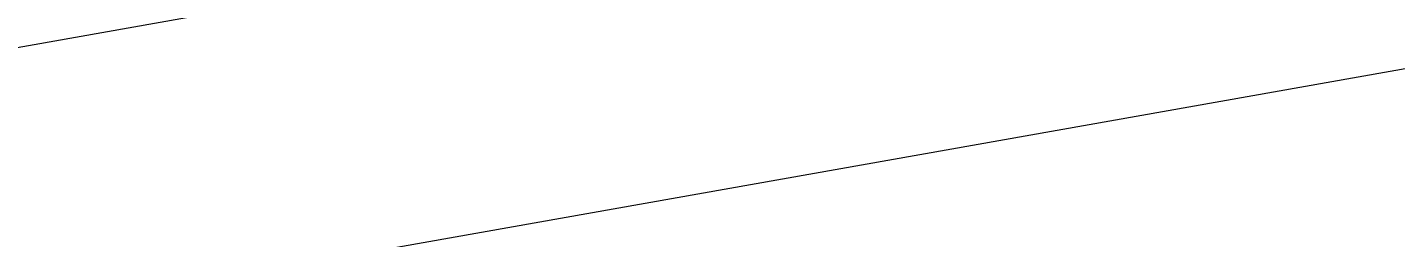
# Model space of a CAD drawing. Header units: millimetres. Extents: x -8417289 to 9420486, y 0 to 166066.
# Drawn here: x -196563.65 to -196551.58, y 105985.29 to 105987.14 of the extents above; entities that cross this region are included whole.
import ezdxf
from ezdxf import colors
from ezdxf.entities.mleader import LeaderData, LeaderLine
from ezdxf.math import Vec2, Vec3

# ---------------------------------------------------------------- set-up
doc = ezdxf.new("R2010")
doc.units = ezdxf.units.MM
doc.header["$MEASUREMENT"] = 0
doc.layers.get('0').update_dxf_attribs({"color": 250, "lineweight": 9})
for name, color, linetype, lineweight in [('_АР ТЕКСТ', 250, 'Continuous', 25), ('АР_Размеры', 175, 'Continuous', 9), ('АР_Сущ Несущая стена', 216, 'Continuous', 30)]:
    doc.layers.add(name, color=color, linetype=linetype, lineweight=lineweight)
doc.styles.add('ISOCPEUR', font='isocpeur.TTF')

# ---------------------------------------------------------------- blocks, each defined once
blk = doc.blocks.new('_DotSmall')
at = {"color": 0, "linetype": 'ByBlock', "const_width": 0.5}
blk.add_lwpolyline([(-0.0625, 0, 1), (0.0625, 0, 1)], format="xyb", close=True, dxfattribs=at)

msp = doc.modelspace()

# ---------------------------------------------------------------- linework, layer by layer
at = {"layer": 'АР_Размеры', "color": 5, "lineweight": 0, "ltscale": 100, "transparency": 33554687}
msp.add_lwpolyline([(-196611.714, 106059.32), (-196552.669, 106069.785), (-196538.775, 105991.391), (-196597.819, 105980.927)], close=True, dxfattribs=at)
msp.add_lwpolyline([(-196611.714, 106059.32), (-196552.669, 106069.785), (-196538.775, 105991.391), (-196597.819, 105980.927)], close=True, dxfattribs=at)
msp.add_lwpolyline([(-196611.714, 106059.32), (-196552.669, 106069.785), (-196538.775, 105991.391), (-196597.819, 105980.927)], close=True, dxfattribs=at)
msp.add_lwpolyline([(-196611.714, 106059.32), (-196552.669, 106069.785), (-196538.775, 105991.391), (-196597.819, 105980.927)], close=True, dxfattribs=at)
msp.add_lwpolyline([(-196611.714, 106059.32), (-196552.669, 106069.785), (-196538.775, 105991.391), (-196597.819, 105980.927)], close=True, dxfattribs=at)
msp.add_lwpolyline([(-196611.714, 106059.32), (-196552.669, 106069.785), (-196538.775, 105991.391), (-196597.819, 105980.927)], close=True, dxfattribs=at)
msp.add_lwpolyline([(-196611.714, 106059.32), (-196552.669, 106069.785), (-196538.775, 105991.391), (-196597.819, 105980.927)], close=True, dxfattribs=at)
msp.add_lwpolyline([(-196611.714, 106059.32), (-196552.669, 106069.785), (-196538.775, 105991.391), (-196597.819, 105980.927)], close=True, dxfattribs=at)
msp.add_lwpolyline([(-196611.714, 106059.32), (-196552.669, 106069.785), (-196538.775, 105991.391), (-196597.819, 105980.927)], close=True, dxfattribs=at)
msp.add_lwpolyline([(-196611.714, 106059.32), (-196552.669, 106069.785), (-196538.775, 105991.391), (-196597.819, 105980.927)], close=True, dxfattribs=at)
msp.add_lwpolyline([(-196611.714, 106059.32), (-196552.669, 106069.785), (-196538.775, 105991.391), (-196597.819, 105980.927)], close=True, dxfattribs=at)
msp.add_lwpolyline([(-196611.714, 106059.32), (-196552.669, 106069.785), (-196538.775, 105991.391), (-196597.819, 105980.927)], close=True, dxfattribs=at)
msp.add_lwpolyline([(-196611.714, 106059.32), (-196552.669, 106069.785), (-196538.775, 105991.391), (-196597.819, 105980.927)], close=True, dxfattribs=at)
msp.add_lwpolyline([(-196611.714, 106059.32), (-196552.669, 106069.785), (-196538.775, 105991.391), (-196597.819, 105980.927)], close=True, dxfattribs=at)
msp.add_lwpolyline([(-196611.714, 106059.32), (-196552.669, 106069.785), (-196538.775, 105991.391), (-196597.819, 105980.927)], close=True, dxfattribs=at)
msp.add_lwpolyline([(-196611.714, 106059.32), (-196552.669, 106069.785), (-196538.775, 105991.391), (-196597.819, 105980.927)], close=True, dxfattribs=at)
msp.add_lwpolyline([(-196611.714, 106059.32), (-196552.669, 106069.785), (-196538.775, 105991.391), (-196597.819, 105980.927)], close=True, dxfattribs=at)
msp.add_lwpolyline([(-196611.714, 106059.32), (-196552.669, 106069.785), (-196538.775, 105991.391), (-196597.819, 105980.927)], close=True, dxfattribs=at)
msp.add_lwpolyline([(-196611.714, 106059.32), (-196552.669, 106069.785), (-196538.775, 105991.391), (-196597.819, 105980.927)], close=True, dxfattribs=at)
msp.add_lwpolyline([(-196611.714, 106059.32), (-196552.669, 106069.785), (-196538.775, 105991.391), (-196597.819, 105980.927)], close=True, dxfattribs=at)
msp.add_lwpolyline([(-196611.714, 106059.32), (-196552.669, 106069.785), (-196538.775, 105991.391), (-196597.819, 105980.927)], close=True, dxfattribs=at)
msp.add_lwpolyline([(-196611.714, 106059.32), (-196552.669, 106069.785), (-196538.775, 105991.391), (-196597.819, 105980.927)], close=True, dxfattribs=at)
msp.add_lwpolyline([(-196611.714, 106059.32), (-196552.669, 106069.785), (-196538.775, 105991.391), (-196597.819, 105980.927)], close=True, dxfattribs=at)
msp.add_lwpolyline([(-196611.714, 106059.32), (-196552.669, 106069.785), (-196538.775, 105991.391), (-196597.819, 105980.927)], close=True, dxfattribs=at)
msp.add_lwpolyline([(-196611.714, 106059.32), (-196552.669, 106069.785), (-196538.775, 105991.391), (-196597.819, 105980.927)], close=True, dxfattribs=at)
msp.add_lwpolyline([(-196611.714, 106059.32), (-196552.669, 106069.785), (-196538.775, 105991.391), (-196597.819, 105980.927)], close=True, dxfattribs=at)
msp.add_lwpolyline([(-196611.714, 106059.32), (-196552.669, 106069.785), (-196538.775, 105991.391), (-196597.819, 105980.927)], close=True, dxfattribs=at)
msp.add_lwpolyline([(-196611.714, 106059.32), (-196552.669, 106069.785), (-196538.775, 105991.391), (-196597.819, 105980.927)], close=True, dxfattribs=at)
msp.add_lwpolyline([(-196611.714, 106059.32), (-196552.669, 106069.785), (-196538.775, 105991.391), (-196597.819, 105980.927)], close=True, dxfattribs=at)
msp.add_lwpolyline([(-196611.714, 106059.32), (-196552.669, 106069.785), (-196538.775, 105991.391), (-196597.819, 105980.927)], close=True, dxfattribs=at)
msp.add_lwpolyline([(-196611.714, 106059.32), (-196552.669, 106069.785), (-196538.775, 105991.391), (-196597.819, 105980.927)], close=True, dxfattribs=at)
msp.add_lwpolyline([(-196611.714, 106059.32), (-196552.669, 106069.785), (-196538.775, 105991.391), (-196597.819, 105980.927)], close=True, dxfattribs=at)
msp.add_lwpolyline([(-196611.714, 106059.32), (-196552.669, 106069.785), (-196538.775, 105991.391), (-196597.819, 105980.927)], close=True, dxfattribs=at)
msp.add_lwpolyline([(-196611.714, 106059.32), (-196552.669, 106069.785), (-196538.775, 105991.391), (-196597.819, 105980.927)], close=True, dxfattribs=at)
msp.add_lwpolyline([(-196611.714, 106059.32), (-196552.669, 106069.785), (-196538.775, 105991.391), (-196597.819, 105980.927)], close=True, dxfattribs=at)
msp.add_lwpolyline([(-196611.714, 106059.32), (-196552.669, 106069.785), (-196538.775, 105991.391), (-196597.819, 105980.927)], close=True, dxfattribs=at)
msp.add_lwpolyline([(-196611.714, 106059.32), (-196552.669, 106069.785), (-196538.775, 105991.391), (-196597.819, 105980.927)], close=True, dxfattribs=at)
msp.add_lwpolyline([(-196611.714, 106059.32), (-196552.669, 106069.785), (-196538.775, 105991.391), (-196597.819, 105980.927)], close=True, dxfattribs=at)
msp.add_lwpolyline([(-196611.714, 106059.32), (-196552.669, 106069.785), (-196538.775, 105991.391), (-196597.819, 105980.927)], close=True, dxfattribs=at)
msp.add_lwpolyline([(-196611.714, 106059.32), (-196552.669, 106069.785), (-196538.775, 105991.391), (-196597.819, 105980.927)], close=True, dxfattribs=at)
msp.add_lwpolyline([(-196611.714, 106059.32), (-196552.669, 106069.785), (-196538.775, 105991.391), (-196597.819, 105980.927)], close=True, dxfattribs=at)
msp.add_lwpolyline([(-196611.714, 106059.32), (-196552.669, 106069.785), (-196538.775, 105991.391), (-196597.819, 105980.927)], close=True, dxfattribs=at)
msp.add_lwpolyline([(-196611.714, 106059.32), (-196552.669, 106069.785), (-196538.775, 105991.391), (-196597.819, 105980.927)], close=True, dxfattribs=at)
msp.add_lwpolyline([(-196611.714, 106059.32), (-196552.669, 106069.785), (-196538.775, 105991.391), (-196597.819, 105980.927)], close=True, dxfattribs=at)
msp.add_lwpolyline([(-196611.714, 106059.32), (-196552.669, 106069.785), (-196538.775, 105991.391), (-196597.819, 105980.927)], close=True, dxfattribs=at)
msp.add_lwpolyline([(-196611.714, 106059.32), (-196552.669, 106069.785), (-196538.775, 105991.391), (-196597.819, 105980.927)], close=True, dxfattribs=at)
msp.add_lwpolyline([(-196611.714, 106059.32), (-196552.669, 106069.785), (-196538.775, 105991.391), (-196597.819, 105980.927)], close=True, dxfattribs=at)
msp.add_lwpolyline([(-196611.714, 106059.32), (-196552.669, 106069.785), (-196538.775, 105991.391), (-196597.819, 105980.927)], close=True, dxfattribs=at)
msp.add_lwpolyline([(-196611.714, 106059.32), (-196552.669, 106069.785), (-196538.775, 105991.391), (-196597.819, 105980.927)], close=True, dxfattribs=at)
msp.add_lwpolyline([(-196611.714, 106059.32), (-196552.669, 106069.785), (-196538.775, 105991.391), (-196597.819, 105980.927)], close=True, dxfattribs=at)
msp.add_lwpolyline([(-196611.714, 106059.32), (-196552.669, 106069.785), (-196538.775, 105991.391), (-196597.819, 105980.927)], close=True, dxfattribs=at)
msp.add_lwpolyline([(-196611.714, 106059.32), (-196552.669, 106069.785), (-196538.775, 105991.391), (-196597.819, 105980.927)], close=True, dxfattribs=at)
msp.add_lwpolyline([(-196611.714, 106059.32), (-196552.669, 106069.785), (-196538.775, 105991.391), (-196597.819, 105980.927)], close=True, dxfattribs=at)
msp.add_lwpolyline([(-196611.714, 106059.32), (-196552.669, 106069.785), (-196538.775, 105991.391), (-196597.819, 105980.927)], close=True, dxfattribs=at)
msp.add_lwpolyline([(-196611.714, 106059.32), (-196552.669, 106069.785), (-196538.775, 105991.391), (-196597.819, 105980.927)], close=True, dxfattribs=at)
msp.add_lwpolyline([(-196611.714, 106059.32), (-196552.669, 106069.785), (-196538.775, 105991.391), (-196597.819, 105980.927)], close=True, dxfattribs=at)
msp.add_lwpolyline([(-196611.714, 106059.32), (-196552.669, 106069.785), (-196538.775, 105991.391), (-196597.819, 105980.927)], close=True, dxfattribs=at)
msp.add_lwpolyline([(-196611.714, 106059.32), (-196552.669, 106069.785), (-196538.775, 105991.391), (-196597.819, 105980.927)], close=True, dxfattribs=at)
msp.add_lwpolyline([(-196611.714, 106059.32), (-196552.669, 106069.785), (-196538.775, 105991.391), (-196597.819, 105980.927)], close=True, dxfattribs=at)
msp.add_lwpolyline([(-196611.714, 106059.32), (-196552.669, 106069.785), (-196538.775, 105991.391), (-196597.819, 105980.927)], close=True, dxfattribs=at)
msp.add_lwpolyline([(-196611.714, 106059.32), (-196552.669, 106069.785), (-196538.775, 105991.391), (-196597.819, 105980.927)], close=True, dxfattribs=at)
msp.add_lwpolyline([(-196611.714, 106059.32), (-196552.669, 106069.785), (-196538.775, 105991.391), (-196597.819, 105980.927)], close=True, dxfattribs=at)
msp.add_lwpolyline([(-196611.714, 106059.32), (-196552.669, 106069.785), (-196538.775, 105991.391), (-196597.819, 105980.927)], close=True, dxfattribs=at)
msp.add_lwpolyline([(-196611.714, 106059.32), (-196552.669, 106069.785), (-196538.775, 105991.391), (-196597.819, 105980.927)], close=True, dxfattribs=at)
msp.add_lwpolyline([(-196611.714, 106059.32), (-196552.669, 106069.785), (-196538.775, 105991.391), (-196597.819, 105980.927)], close=True, dxfattribs=at)
msp.add_lwpolyline([(-196611.714, 106059.32), (-196552.669, 106069.785), (-196538.775, 105991.391), (-196597.819, 105980.927)], close=True, dxfattribs=at)
msp.add_lwpolyline([(-196611.714, 106059.32), (-196552.669, 106069.785), (-196538.775, 105991.391), (-196597.819, 105980.927)], close=True, dxfattribs=at)
msp.add_lwpolyline([(-196611.714, 106059.32), (-196552.669, 106069.785), (-196538.775, 105991.391), (-196597.819, 105980.927)], close=True, dxfattribs=at)
msp.add_lwpolyline([(-196611.714, 106059.32), (-196552.669, 106069.785), (-196538.775, 105991.391), (-196597.819, 105980.927)], close=True, dxfattribs=at)
msp.add_lwpolyline([(-196611.714, 106059.32), (-196552.669, 106069.785), (-196538.775, 105991.391), (-196597.819, 105980.927)], close=True, dxfattribs=at)
msp.add_lwpolyline([(-196611.714, 106059.32), (-196552.669, 106069.785), (-196538.775, 105991.391), (-196597.819, 105980.927)], close=True, dxfattribs=at)
msp.add_lwpolyline([(-196611.714, 106059.32), (-196552.669, 106069.785), (-196538.775, 105991.391), (-196597.819, 105980.927)], close=True, dxfattribs=at)
msp.add_lwpolyline([(-196611.714, 106059.32), (-196552.669, 106069.785), (-196538.775, 105991.391), (-196597.819, 105980.927)], close=True, dxfattribs=at)
msp.add_lwpolyline([(-196611.714, 106059.32), (-196552.669, 106069.785), (-196538.775, 105991.391), (-196597.819, 105980.927)], close=True, dxfattribs=at)
msp.add_lwpolyline([(-196611.714, 106059.32), (-196552.669, 106069.785), (-196538.775, 105991.391), (-196597.819, 105980.927)], close=True, dxfattribs=at)
msp.add_lwpolyline([(-196611.714, 106059.32), (-196552.669, 106069.785), (-196538.775, 105991.391), (-196597.819, 105980.927)], close=True, dxfattribs=at)
msp.add_lwpolyline([(-196611.714, 106059.32), (-196552.669, 106069.785), (-196538.775, 105991.391), (-196597.819, 105980.927)], close=True, dxfattribs=at)
msp.add_lwpolyline([(-196611.714, 106059.32), (-196552.669, 106069.785), (-196538.775, 105991.391), (-196597.819, 105980.927)], close=True, dxfattribs=at)
msp.add_lwpolyline([(-196611.714, 106059.32), (-196552.669, 106069.785), (-196538.775, 105991.391), (-196597.819, 105980.927)], close=True, dxfattribs=at)
msp.add_lwpolyline([(-196611.714, 106059.32), (-196552.669, 106069.785), (-196538.775, 105991.391), (-196597.819, 105980.927)], close=True, dxfattribs=at)
msp.add_lwpolyline([(-196611.714, 106059.32), (-196552.669, 106069.785), (-196538.775, 105991.391), (-196597.819, 105980.927)], close=True, dxfattribs=at)
msp.add_lwpolyline([(-196611.714, 106059.32), (-196552.669, 106069.785), (-196538.775, 105991.391), (-196597.819, 105980.927)], close=True, dxfattribs=at)
msp.add_lwpolyline([(-196611.714, 106059.32), (-196552.669, 106069.785), (-196538.775, 105991.391), (-196597.819, 105980.927)], close=True, dxfattribs=at)
msp.add_lwpolyline([(-196611.714, 106059.32), (-196552.669, 106069.785), (-196538.775, 105991.391), (-196597.819, 105980.927)], close=True, dxfattribs=at)
msp.add_lwpolyline([(-196611.714, 106059.32), (-196552.669, 106069.785), (-196538.775, 105991.391), (-196597.819, 105980.927)], close=True, dxfattribs=at)
msp.add_lwpolyline([(-196611.714, 106059.32), (-196552.669, 106069.785), (-196538.775, 105991.391), (-196597.819, 105980.927)], close=True, dxfattribs=at)
msp.add_lwpolyline([(-196611.714, 106059.32), (-196552.669, 106069.785), (-196538.775, 105991.391), (-196597.819, 105980.927)], close=True, dxfattribs=at)
msp.add_lwpolyline([(-196611.714, 106059.32), (-196552.669, 106069.785), (-196538.775, 105991.391), (-196597.819, 105980.927)], close=True, dxfattribs=at)
msp.add_lwpolyline([(-196611.714, 106059.32), (-196552.669, 106069.785), (-196538.775, 105991.391), (-196597.819, 105980.927)], close=True, dxfattribs=at)
msp.add_lwpolyline([(-196611.714, 106059.32), (-196552.669, 106069.785), (-196538.775, 105991.391), (-196597.819, 105980.927)], close=True, dxfattribs=at)
msp.add_lwpolyline([(-196611.714, 106059.32), (-196552.669, 106069.785), (-196538.775, 105991.391), (-196597.819, 105980.927)], close=True, dxfattribs=at)
msp.add_lwpolyline([(-196611.714, 106059.32), (-196552.669, 106069.785), (-196538.775, 105991.391), (-196597.819, 105980.927)], close=True, dxfattribs=at)
msp.add_lwpolyline([(-196611.714, 106059.32), (-196552.669, 106069.785), (-196538.775, 105991.391), (-196597.819, 105980.927)], close=True, dxfattribs=at)
msp.add_lwpolyline([(-196611.714, 106059.32), (-196552.669, 106069.785), (-196538.775, 105991.391), (-196597.819, 105980.927)], close=True, dxfattribs=at)
msp.add_lwpolyline([(-196611.714, 106059.32), (-196552.669, 106069.785), (-196538.775, 105991.391), (-196597.819, 105980.927)], close=True, dxfattribs=at)
msp.add_lwpolyline([(-196611.714, 106059.32), (-196552.669, 106069.785), (-196538.775, 105991.391), (-196597.819, 105980.927)], close=True, dxfattribs=at)
msp.add_lwpolyline([(-196611.714, 106059.32), (-196552.669, 106069.785), (-196538.775, 105991.391), (-196597.819, 105980.927)], close=True, dxfattribs=at)
msp.add_lwpolyline([(-196611.714, 106059.32), (-196552.669, 106069.785), (-196538.775, 105991.391), (-196597.819, 105980.927)], close=True, dxfattribs=at)
msp.add_lwpolyline([(-196611.714, 106059.32), (-196552.669, 106069.785), (-196538.775, 105991.391), (-196597.819, 105980.927)], close=True, dxfattribs=at)
msp.add_lwpolyline([(-196611.714, 106059.32), (-196552.669, 106069.785), (-196538.775, 105991.391), (-196597.819, 105980.927)], close=True, dxfattribs=at)
msp.add_lwpolyline([(-196611.714, 106059.32), (-196552.669, 106069.785), (-196538.775, 105991.391), (-196597.819, 105980.927)], close=True, dxfattribs=at)
msp.add_lwpolyline([(-196611.714, 106059.32), (-196552.669, 106069.785), (-196538.775, 105991.391), (-196597.819, 105980.927)], close=True, dxfattribs=at)
msp.add_lwpolyline([(-196611.714, 106059.32), (-196552.669, 106069.785), (-196538.775, 105991.391), (-196597.819, 105980.927)], close=True, dxfattribs=at)
msp.add_lwpolyline([(-196611.714, 106059.32), (-196552.669, 106069.785), (-196538.775, 105991.391), (-196597.819, 105980.927)], close=True, dxfattribs=at)
msp.add_lwpolyline([(-196611.714, 106059.32), (-196552.669, 106069.785), (-196538.775, 105991.391), (-196597.819, 105980.927)], close=True, dxfattribs=at)
msp.add_lwpolyline([(-196611.714, 106059.32), (-196552.669, 106069.785), (-196538.775, 105991.391), (-196597.819, 105980.927)], close=True, dxfattribs=at)
msp.add_lwpolyline([(-196611.714, 106059.32), (-196552.669, 106069.785), (-196538.775, 105991.391), (-196597.819, 105980.927)], close=True, dxfattribs=at)
msp.add_lwpolyline([(-196611.714, 106059.32), (-196552.669, 106069.785), (-196538.775, 105991.391), (-196597.819, 105980.927)], close=True, dxfattribs=at)
msp.add_lwpolyline([(-196557.669, 105954.487), (-196562.86, 105983.779), (-196562.07, 105984.91), (-196539.331, 105988.94), (-196538.2, 105988.15), (-196537.498, 105984.188), (-196538.416, 105983.778), (-196538.699, 105983.976), (-196543.261, 105983.167), (-196543.359, 105983.026), (-196545.462, 105980.919), (-196545.85, 105979.613), (-196544.807, 105973.73)], dxfattribs=at)
msp.add_lwpolyline([(-196557.669, 105954.487), (-196562.86, 105983.779), (-196562.07, 105984.91), (-196539.331, 105988.94), (-196538.2, 105988.15), (-196537.498, 105984.188), (-196538.416, 105983.778), (-196538.699, 105983.976), (-196543.261, 105983.167), (-196543.359, 105983.026), (-196545.462, 105980.919), (-196545.85, 105979.613), (-196544.807, 105973.73)], dxfattribs=at)
msp.add_lwpolyline([(-196557.669, 105954.487), (-196562.86, 105983.779), (-196562.07, 105984.91), (-196539.331, 105988.94), (-196538.2, 105988.15), (-196537.498, 105984.188), (-196538.416, 105983.778), (-196538.699, 105983.976), (-196543.261, 105983.167), (-196543.359, 105983.026), (-196545.462, 105980.919), (-196545.85, 105979.613), (-196544.807, 105973.73)], dxfattribs=at)
msp.add_lwpolyline([(-196557.669, 105954.487), (-196562.86, 105983.779), (-196562.07, 105984.91), (-196539.331, 105988.94), (-196538.2, 105988.15), (-196537.498, 105984.188), (-196538.416, 105983.778), (-196538.699, 105983.976), (-196543.261, 105983.167), (-196543.359, 105983.026), (-196545.462, 105980.919), (-196545.85, 105979.613), (-196544.807, 105973.73)], dxfattribs=at)
msp.add_lwpolyline([(-196557.669, 105954.487), (-196562.86, 105983.779), (-196562.07, 105984.91), (-196539.331, 105988.94), (-196538.2, 105988.15), (-196537.498, 105984.188), (-196538.416, 105983.778), (-196538.699, 105983.976), (-196543.261, 105983.167), (-196543.359, 105983.026), (-196545.462, 105980.919), (-196545.85, 105979.613), (-196544.807, 105973.73)], dxfattribs=at)
msp.add_lwpolyline([(-196557.669, 105954.487), (-196562.86, 105983.779), (-196562.07, 105984.91), (-196539.331, 105988.94), (-196538.2, 105988.15), (-196537.498, 105984.188), (-196538.416, 105983.778), (-196538.699, 105983.976), (-196543.261, 105983.167), (-196543.359, 105983.026), (-196545.462, 105980.919), (-196545.85, 105979.613), (-196544.807, 105973.73)], dxfattribs=at)
msp.add_lwpolyline([(-196557.669, 105954.487), (-196562.86, 105983.779), (-196562.07, 105984.91), (-196539.331, 105988.94), (-196538.2, 105988.15), (-196537.498, 105984.188), (-196538.416, 105983.778), (-196538.699, 105983.976), (-196543.261, 105983.167), (-196543.359, 105983.026), (-196545.462, 105980.919), (-196545.85, 105979.613), (-196544.807, 105973.73)], dxfattribs=at)
msp.add_lwpolyline([(-196557.669, 105954.487), (-196562.86, 105983.779), (-196562.07, 105984.91), (-196539.331, 105988.94), (-196538.2, 105988.15), (-196537.498, 105984.188), (-196538.416, 105983.778), (-196538.699, 105983.976), (-196543.261, 105983.167), (-196543.359, 105983.026), (-196545.462, 105980.919), (-196545.85, 105979.613), (-196544.807, 105973.73)], dxfattribs=at)
msp.add_lwpolyline([(-196557.669, 105954.487), (-196562.86, 105983.779), (-196562.07, 105984.91), (-196539.331, 105988.94), (-196538.2, 105988.15), (-196537.498, 105984.188), (-196538.416, 105983.778), (-196538.699, 105983.976), (-196543.261, 105983.167), (-196543.359, 105983.026), (-196545.462, 105980.919), (-196545.85, 105979.613), (-196544.807, 105973.73)], dxfattribs=at)
msp.add_lwpolyline([(-196557.669, 105954.487), (-196562.86, 105983.779), (-196562.07, 105984.91), (-196539.331, 105988.94), (-196538.2, 105988.15), (-196537.498, 105984.188), (-196538.416, 105983.778), (-196538.699, 105983.976), (-196543.261, 105983.167), (-196543.359, 105983.026), (-196545.462, 105980.919), (-196545.85, 105979.613), (-196544.807, 105973.73)], dxfattribs=at)
msp.add_lwpolyline([(-196557.669, 105954.487), (-196562.86, 105983.779), (-196562.07, 105984.91), (-196539.331, 105988.94), (-196538.2, 105988.15), (-196537.498, 105984.188), (-196538.416, 105983.778), (-196538.699, 105983.976), (-196543.261, 105983.167), (-196543.359, 105983.026), (-196545.462, 105980.919), (-196545.85, 105979.613), (-196544.807, 105973.73)], dxfattribs=at)
msp.add_lwpolyline([(-196557.669, 105954.487), (-196562.86, 105983.779), (-196562.07, 105984.91), (-196539.331, 105988.94), (-196538.2, 105988.15), (-196537.498, 105984.188), (-196538.416, 105983.778), (-196538.699, 105983.976), (-196543.261, 105983.167), (-196543.359, 105983.026), (-196545.462, 105980.919), (-196545.85, 105979.613), (-196544.807, 105973.73)], dxfattribs=at)
msp.add_lwpolyline([(-196557.669, 105954.487), (-196562.86, 105983.779), (-196562.07, 105984.91), (-196539.331, 105988.94), (-196538.2, 105988.15), (-196537.498, 105984.188), (-196538.416, 105983.778), (-196538.699, 105983.976), (-196543.261, 105983.167), (-196543.359, 105983.026), (-196545.462, 105980.919), (-196545.85, 105979.613), (-196544.807, 105973.73)], dxfattribs=at)
msp.add_lwpolyline([(-196557.669, 105954.487), (-196562.86, 105983.779), (-196562.07, 105984.91), (-196539.331, 105988.94), (-196538.2, 105988.15), (-196537.498, 105984.188), (-196538.416, 105983.778), (-196538.699, 105983.976), (-196543.261, 105983.167), (-196543.359, 105983.026), (-196545.462, 105980.919), (-196545.85, 105979.613), (-196544.807, 105973.73)], dxfattribs=at)
msp.add_lwpolyline([(-196557.669, 105954.487), (-196562.86, 105983.779), (-196562.07, 105984.91), (-196539.331, 105988.94), (-196538.2, 105988.15), (-196537.498, 105984.188), (-196538.416, 105983.778), (-196538.699, 105983.976), (-196543.261, 105983.167), (-196543.359, 105983.026), (-196545.462, 105980.919), (-196545.85, 105979.613), (-196544.807, 105973.73)], dxfattribs=at)
msp.add_lwpolyline([(-196557.669, 105954.487), (-196562.86, 105983.779), (-196562.07, 105984.91), (-196539.331, 105988.94), (-196538.2, 105988.15), (-196537.498, 105984.188), (-196538.416, 105983.778), (-196538.699, 105983.976), (-196543.261, 105983.167), (-196543.359, 105983.026), (-196545.462, 105980.919), (-196545.85, 105979.613), (-196544.807, 105973.73)], dxfattribs=at)
msp.add_lwpolyline([(-196557.669, 105954.487), (-196562.86, 105983.779), (-196562.07, 105984.91), (-196539.331, 105988.94), (-196538.2, 105988.15), (-196537.498, 105984.188), (-196538.416, 105983.778), (-196538.699, 105983.976), (-196543.261, 105983.167), (-196543.359, 105983.026), (-196545.462, 105980.919), (-196545.85, 105979.613), (-196544.807, 105973.73)], dxfattribs=at)
msp.add_lwpolyline([(-196557.669, 105954.487), (-196562.86, 105983.779), (-196562.07, 105984.91), (-196539.331, 105988.94), (-196538.2, 105988.15), (-196537.498, 105984.188), (-196538.416, 105983.778), (-196538.699, 105983.976), (-196543.261, 105983.167), (-196543.359, 105983.026), (-196545.462, 105980.919), (-196545.85, 105979.613), (-196544.807, 105973.73)], dxfattribs=at)
msp.add_lwpolyline([(-196557.669, 105954.487), (-196562.86, 105983.779), (-196562.07, 105984.91), (-196539.331, 105988.94), (-196538.2, 105988.15), (-196537.498, 105984.188), (-196538.416, 105983.778), (-196538.699, 105983.976), (-196543.261, 105983.167), (-196543.359, 105983.026), (-196545.462, 105980.919), (-196545.85, 105979.613), (-196544.807, 105973.73)], dxfattribs=at)
msp.add_lwpolyline([(-196557.669, 105954.487), (-196562.86, 105983.779), (-196562.07, 105984.91), (-196539.331, 105988.94), (-196538.2, 105988.15), (-196537.498, 105984.188), (-196538.416, 105983.778), (-196538.699, 105983.976), (-196543.261, 105983.167), (-196543.359, 105983.026), (-196545.462, 105980.919), (-196545.85, 105979.613), (-196544.807, 105973.73)], dxfattribs=at)
msp.add_lwpolyline([(-196557.669, 105954.487), (-196562.86, 105983.779), (-196562.07, 105984.91), (-196539.331, 105988.94), (-196538.2, 105988.15), (-196537.498, 105984.188), (-196538.416, 105983.778), (-196538.699, 105983.976), (-196543.261, 105983.167), (-196543.359, 105983.026), (-196545.462, 105980.919), (-196545.85, 105979.613), (-196544.807, 105973.73)], dxfattribs=at)
msp.add_lwpolyline([(-196557.669, 105954.487), (-196562.86, 105983.779), (-196562.07, 105984.91), (-196539.331, 105988.94), (-196538.2, 105988.15), (-196537.498, 105984.188), (-196538.416, 105983.778), (-196538.699, 105983.976), (-196543.261, 105983.167), (-196543.359, 105983.026), (-196545.462, 105980.919), (-196545.85, 105979.613), (-196544.807, 105973.73)], dxfattribs=at)
msp.add_lwpolyline([(-196557.669, 105954.487), (-196562.86, 105983.779), (-196562.07, 105984.91), (-196539.331, 105988.94), (-196538.2, 105988.15), (-196537.498, 105984.188), (-196538.416, 105983.778), (-196538.699, 105983.976), (-196543.261, 105983.167), (-196543.359, 105983.026), (-196545.462, 105980.919), (-196545.85, 105979.613), (-196544.807, 105973.73)], dxfattribs=at)
msp.add_lwpolyline([(-196557.669, 105954.487), (-196562.86, 105983.779), (-196562.07, 105984.91), (-196539.331, 105988.94), (-196538.2, 105988.15), (-196537.498, 105984.188), (-196538.416, 105983.778), (-196538.699, 105983.976), (-196543.261, 105983.167), (-196543.359, 105983.026), (-196545.462, 105980.919), (-196545.85, 105979.613), (-196544.807, 105973.73)], dxfattribs=at)
msp.add_lwpolyline([(-196557.669, 105954.487), (-196562.86, 105983.779), (-196562.07, 105984.91), (-196539.331, 105988.94), (-196538.2, 105988.15), (-196537.498, 105984.188), (-196538.416, 105983.778), (-196538.699, 105983.976), (-196543.261, 105983.167), (-196543.359, 105983.026), (-196545.462, 105980.919), (-196545.85, 105979.613), (-196544.807, 105973.73)], dxfattribs=at)
msp.add_lwpolyline([(-196557.669, 105954.487), (-196562.86, 105983.779), (-196562.07, 105984.91), (-196539.331, 105988.94), (-196538.2, 105988.15), (-196537.498, 105984.188), (-196538.416, 105983.778), (-196538.699, 105983.976), (-196543.261, 105983.167), (-196543.359, 105983.026), (-196545.462, 105980.919), (-196545.85, 105979.613), (-196544.807, 105973.73)], dxfattribs=at)
msp.add_lwpolyline([(-196557.669, 105954.487), (-196562.86, 105983.779), (-196562.07, 105984.91), (-196539.331, 105988.94), (-196538.2, 105988.15), (-196537.498, 105984.188), (-196538.416, 105983.778), (-196538.699, 105983.976), (-196543.261, 105983.167), (-196543.359, 105983.026), (-196545.462, 105980.919), (-196545.85, 105979.613), (-196544.807, 105973.73)], dxfattribs=at)
msp.add_lwpolyline([(-196557.669, 105954.487), (-196562.86, 105983.779), (-196562.07, 105984.91), (-196539.331, 105988.94), (-196538.2, 105988.15), (-196537.498, 105984.188), (-196538.416, 105983.778), (-196538.699, 105983.976), (-196543.261, 105983.167), (-196543.359, 105983.026), (-196545.462, 105980.919), (-196545.85, 105979.613), (-196544.807, 105973.73)], dxfattribs=at)
msp.add_lwpolyline([(-196557.669, 105954.487), (-196562.86, 105983.779), (-196562.07, 105984.91), (-196539.331, 105988.94), (-196538.2, 105988.15), (-196537.498, 105984.188), (-196538.416, 105983.778), (-196538.699, 105983.976), (-196543.261, 105983.167), (-196543.359, 105983.026), (-196545.462, 105980.919), (-196545.85, 105979.613), (-196544.807, 105973.73)], dxfattribs=at)
msp.add_lwpolyline([(-196557.669, 105954.487), (-196562.86, 105983.779), (-196562.07, 105984.91), (-196539.331, 105988.94), (-196538.2, 105988.15), (-196537.498, 105984.188), (-196538.416, 105983.778), (-196538.699, 105983.976), (-196543.261, 105983.167), (-196543.359, 105983.026), (-196545.462, 105980.919), (-196545.85, 105979.613), (-196544.807, 105973.73)], dxfattribs=at)
msp.add_lwpolyline([(-196557.669, 105954.487), (-196562.86, 105983.779), (-196562.07, 105984.91), (-196539.331, 105988.94), (-196538.2, 105988.15), (-196537.498, 105984.188), (-196538.416, 105983.778), (-196538.699, 105983.976), (-196543.261, 105983.167), (-196543.359, 105983.026), (-196545.462, 105980.919), (-196545.85, 105979.613), (-196544.807, 105973.73)], dxfattribs=at)
msp.add_lwpolyline([(-196557.669, 105954.487), (-196562.86, 105983.779), (-196562.07, 105984.91), (-196539.331, 105988.94), (-196538.2, 105988.15), (-196537.498, 105984.188), (-196538.416, 105983.778), (-196538.699, 105983.976), (-196543.261, 105983.167), (-196543.359, 105983.026), (-196545.462, 105980.919), (-196545.85, 105979.613), (-196544.807, 105973.73)], dxfattribs=at)
msp.add_lwpolyline([(-196557.669, 105954.487), (-196562.86, 105983.779), (-196562.07, 105984.91), (-196539.331, 105988.94), (-196538.2, 105988.15), (-196537.498, 105984.188), (-196538.416, 105983.778), (-196538.699, 105983.976), (-196543.261, 105983.167), (-196543.359, 105983.026), (-196545.462, 105980.919), (-196545.85, 105979.613), (-196544.807, 105973.73)], dxfattribs=at)
msp.add_lwpolyline([(-196557.669, 105954.487), (-196562.86, 105983.779), (-196562.07, 105984.91), (-196539.331, 105988.94), (-196538.2, 105988.15), (-196537.498, 105984.188), (-196538.416, 105983.778), (-196538.699, 105983.976), (-196543.261, 105983.167), (-196543.359, 105983.026), (-196545.462, 105980.919), (-196545.85, 105979.613), (-196544.807, 105973.73)], dxfattribs=at)
msp.add_lwpolyline([(-196557.669, 105954.487), (-196562.86, 105983.779), (-196562.07, 105984.91), (-196539.331, 105988.94), (-196538.2, 105988.15), (-196537.498, 105984.188), (-196538.416, 105983.778), (-196538.699, 105983.976), (-196543.261, 105983.167), (-196543.359, 105983.026), (-196545.462, 105980.919), (-196545.85, 105979.613), (-196544.807, 105973.73)], dxfattribs=at)
msp.add_lwpolyline([(-196557.669, 105954.487), (-196562.86, 105983.779), (-196562.07, 105984.91), (-196539.331, 105988.94), (-196538.2, 105988.15), (-196537.498, 105984.188), (-196538.416, 105983.778), (-196538.699, 105983.976), (-196543.261, 105983.167), (-196543.359, 105983.026), (-196545.462, 105980.919), (-196545.85, 105979.613), (-196544.807, 105973.73)], dxfattribs=at)
msp.add_lwpolyline([(-196557.669, 105954.487), (-196562.86, 105983.779), (-196562.07, 105984.91), (-196539.331, 105988.94), (-196538.2, 105988.15), (-196537.498, 105984.188), (-196538.416, 105983.778), (-196538.699, 105983.976), (-196543.261, 105983.167), (-196543.359, 105983.026), (-196545.462, 105980.919), (-196545.85, 105979.613), (-196544.807, 105973.73)], dxfattribs=at)
msp.add_lwpolyline([(-196557.669, 105954.487), (-196562.86, 105983.779), (-196562.07, 105984.91), (-196539.331, 105988.94), (-196538.2, 105988.15), (-196537.498, 105984.188), (-196538.416, 105983.778), (-196538.699, 105983.976), (-196543.261, 105983.167), (-196543.359, 105983.026), (-196545.462, 105980.919), (-196545.85, 105979.613), (-196544.807, 105973.73)], dxfattribs=at)
msp.add_lwpolyline([(-196557.669, 105954.487), (-196562.86, 105983.779), (-196562.07, 105984.91), (-196539.331, 105988.94), (-196538.2, 105988.15), (-196537.498, 105984.188), (-196538.416, 105983.778), (-196538.699, 105983.976), (-196543.261, 105983.167), (-196543.359, 105983.026), (-196545.462, 105980.919), (-196545.85, 105979.613), (-196544.807, 105973.73)], dxfattribs=at)
msp.add_lwpolyline([(-196557.669, 105954.487), (-196562.86, 105983.779), (-196562.07, 105984.91), (-196539.331, 105988.94), (-196538.2, 105988.15), (-196537.498, 105984.188), (-196538.416, 105983.778), (-196538.699, 105983.976), (-196543.261, 105983.167), (-196543.359, 105983.026), (-196545.462, 105980.919), (-196545.85, 105979.613), (-196544.807, 105973.73)], dxfattribs=at)
msp.add_lwpolyline([(-196557.669, 105954.487), (-196562.86, 105983.779), (-196562.07, 105984.91), (-196539.331, 105988.94), (-196538.2, 105988.15), (-196537.498, 105984.188), (-196538.416, 105983.778), (-196538.699, 105983.976), (-196543.261, 105983.167), (-196543.359, 105983.026), (-196545.462, 105980.919), (-196545.85, 105979.613), (-196544.807, 105973.73)], dxfattribs=at)
msp.add_lwpolyline([(-196557.669, 105954.487), (-196562.86, 105983.779), (-196562.07, 105984.91), (-196539.331, 105988.94), (-196538.2, 105988.15), (-196537.498, 105984.188), (-196538.416, 105983.778), (-196538.699, 105983.976), (-196543.261, 105983.167), (-196543.359, 105983.026), (-196545.462, 105980.919), (-196545.85, 105979.613), (-196544.807, 105973.73)], dxfattribs=at)
msp.add_lwpolyline([(-196557.669, 105954.487), (-196562.86, 105983.779), (-196562.07, 105984.91), (-196539.331, 105988.94), (-196538.2, 105988.15), (-196537.498, 105984.188), (-196538.416, 105983.778), (-196538.699, 105983.976), (-196543.261, 105983.167), (-196543.359, 105983.026), (-196545.462, 105980.919), (-196545.85, 105979.613), (-196544.807, 105973.73)], dxfattribs=at)
msp.add_lwpolyline([(-196557.669, 105954.487), (-196562.86, 105983.779), (-196562.07, 105984.91), (-196539.331, 105988.94), (-196538.2, 105988.15), (-196537.498, 105984.188), (-196538.416, 105983.778), (-196538.699, 105983.976), (-196543.261, 105983.167), (-196543.359, 105983.026), (-196545.462, 105980.919), (-196545.85, 105979.613), (-196544.807, 105973.73)], dxfattribs=at)
msp.add_lwpolyline([(-196557.669, 105954.487), (-196562.86, 105983.779), (-196562.07, 105984.91), (-196539.331, 105988.94), (-196538.2, 105988.15), (-196537.498, 105984.188), (-196538.416, 105983.778), (-196538.699, 105983.976), (-196543.261, 105983.167), (-196543.359, 105983.026), (-196545.462, 105980.919), (-196545.85, 105979.613), (-196544.807, 105973.73)], dxfattribs=at)
msp.add_lwpolyline([(-196557.669, 105954.487), (-196562.86, 105983.779), (-196562.07, 105984.91), (-196539.331, 105988.94), (-196538.2, 105988.15), (-196537.498, 105984.188), (-196538.416, 105983.778), (-196538.699, 105983.976), (-196543.261, 105983.167), (-196543.359, 105983.026), (-196545.462, 105980.919), (-196545.85, 105979.613), (-196544.807, 105973.73)], dxfattribs=at)
msp.add_lwpolyline([(-196557.669, 105954.487), (-196562.86, 105983.779), (-196562.07, 105984.91), (-196539.331, 105988.94), (-196538.2, 105988.15), (-196537.498, 105984.188), (-196538.416, 105983.778), (-196538.699, 105983.976), (-196543.261, 105983.167), (-196543.359, 105983.026), (-196545.462, 105980.919), (-196545.85, 105979.613), (-196544.807, 105973.73)], dxfattribs=at)
msp.add_lwpolyline([(-196557.669, 105954.487), (-196562.86, 105983.779), (-196562.07, 105984.91), (-196539.331, 105988.94), (-196538.2, 105988.15), (-196537.498, 105984.188), (-196538.416, 105983.778), (-196538.699, 105983.976), (-196543.261, 105983.167), (-196543.359, 105983.026), (-196545.462, 105980.919), (-196545.85, 105979.613), (-196544.807, 105973.73)], dxfattribs=at)
msp.add_lwpolyline([(-196557.669, 105954.487), (-196562.86, 105983.779), (-196562.07, 105984.91), (-196539.331, 105988.94), (-196538.2, 105988.15), (-196537.498, 105984.188), (-196538.416, 105983.778), (-196538.699, 105983.976), (-196543.261, 105983.167), (-196543.359, 105983.026), (-196545.462, 105980.919), (-196545.85, 105979.613), (-196544.807, 105973.73)], dxfattribs=at)
msp.add_lwpolyline([(-196557.669, 105954.487), (-196562.86, 105983.779), (-196562.07, 105984.91), (-196539.331, 105988.94), (-196538.2, 105988.15), (-196537.498, 105984.188), (-196538.416, 105983.778), (-196538.699, 105983.976), (-196543.261, 105983.167), (-196543.359, 105983.026), (-196545.462, 105980.919), (-196545.85, 105979.613), (-196544.807, 105973.73)], dxfattribs=at)
msp.add_lwpolyline([(-196557.669, 105954.487), (-196562.86, 105983.779), (-196562.07, 105984.91), (-196539.331, 105988.94), (-196538.2, 105988.15), (-196537.498, 105984.188), (-196538.416, 105983.778), (-196538.699, 105983.976), (-196543.261, 105983.167), (-196543.359, 105983.026), (-196545.462, 105980.919), (-196545.85, 105979.613), (-196544.807, 105973.73)], dxfattribs=at)
msp.add_lwpolyline([(-196557.669, 105954.487), (-196562.86, 105983.779), (-196562.07, 105984.91), (-196539.331, 105988.94), (-196538.2, 105988.15), (-196537.498, 105984.188), (-196538.416, 105983.778), (-196538.699, 105983.976), (-196543.261, 105983.167), (-196543.359, 105983.026), (-196545.462, 105980.919), (-196545.85, 105979.613), (-196544.807, 105973.73)], dxfattribs=at)
msp.add_lwpolyline([(-196557.669, 105954.487), (-196562.86, 105983.779), (-196562.07, 105984.91), (-196539.331, 105988.94), (-196538.2, 105988.15), (-196537.498, 105984.188), (-196538.416, 105983.778), (-196538.699, 105983.976), (-196543.261, 105983.167), (-196543.359, 105983.026), (-196545.462, 105980.919), (-196545.85, 105979.613), (-196544.807, 105973.73)], dxfattribs=at)
msp.add_lwpolyline([(-196557.669, 105954.487), (-196562.86, 105983.779), (-196562.07, 105984.91), (-196539.331, 105988.94), (-196538.2, 105988.15), (-196537.498, 105984.188), (-196538.416, 105983.778), (-196538.699, 105983.976), (-196543.261, 105983.167), (-196543.359, 105983.026), (-196545.462, 105980.919), (-196545.85, 105979.613), (-196544.807, 105973.73)], dxfattribs=at)
msp.add_lwpolyline([(-196557.669, 105954.487), (-196562.86, 105983.779), (-196562.07, 105984.91), (-196539.331, 105988.94), (-196538.2, 105988.15), (-196537.498, 105984.188), (-196538.416, 105983.778), (-196538.699, 105983.976), (-196543.261, 105983.167), (-196543.359, 105983.026), (-196545.462, 105980.919), (-196545.85, 105979.613), (-196544.807, 105973.73)], dxfattribs=at)
msp.add_lwpolyline([(-196557.669, 105954.487), (-196562.86, 105983.779), (-196562.07, 105984.91), (-196539.331, 105988.94), (-196538.2, 105988.15), (-196537.498, 105984.188), (-196538.416, 105983.778), (-196538.699, 105983.976), (-196543.261, 105983.167), (-196543.359, 105983.026), (-196545.462, 105980.919), (-196545.85, 105979.613), (-196544.807, 105973.73)], dxfattribs=at)
msp.add_lwpolyline([(-196557.669, 105954.487), (-196562.86, 105983.779), (-196562.07, 105984.91), (-196539.331, 105988.94), (-196538.2, 105988.15), (-196537.498, 105984.188), (-196538.416, 105983.778), (-196538.699, 105983.976), (-196543.261, 105983.167), (-196543.359, 105983.026), (-196545.462, 105980.919), (-196545.85, 105979.613), (-196544.807, 105973.73)], dxfattribs=at)
msp.add_lwpolyline([(-196557.669, 105954.487), (-196562.86, 105983.779), (-196562.07, 105984.91), (-196539.331, 105988.94), (-196538.2, 105988.15), (-196537.498, 105984.188), (-196538.416, 105983.778), (-196538.699, 105983.976), (-196543.261, 105983.167), (-196543.359, 105983.026), (-196545.462, 105980.919), (-196545.85, 105979.613), (-196544.807, 105973.73)], dxfattribs=at)
msp.add_lwpolyline([(-196557.669, 105954.487), (-196562.86, 105983.779), (-196562.07, 105984.91), (-196539.331, 105988.94), (-196538.2, 105988.15), (-196537.498, 105984.188), (-196538.416, 105983.778), (-196538.699, 105983.976), (-196543.261, 105983.167), (-196543.359, 105983.026), (-196545.462, 105980.919), (-196545.85, 105979.613), (-196544.807, 105973.73)], dxfattribs=at)
msp.add_lwpolyline([(-196557.669, 105954.487), (-196562.86, 105983.779), (-196562.07, 105984.91), (-196539.331, 105988.94), (-196538.2, 105988.15), (-196537.498, 105984.188), (-196538.416, 105983.778), (-196538.699, 105983.976), (-196543.261, 105983.167), (-196543.359, 105983.026), (-196545.462, 105980.919), (-196545.85, 105979.613), (-196544.807, 105973.73)], dxfattribs=at)
msp.add_lwpolyline([(-196557.669, 105954.487), (-196562.86, 105983.779), (-196562.07, 105984.91), (-196539.331, 105988.94), (-196538.2, 105988.15), (-196537.498, 105984.188), (-196538.416, 105983.778), (-196538.699, 105983.976), (-196543.261, 105983.167), (-196543.359, 105983.026), (-196545.462, 105980.919), (-196545.85, 105979.613), (-196544.807, 105973.73)], dxfattribs=at)
msp.add_lwpolyline([(-196557.669, 105954.487), (-196562.86, 105983.779), (-196562.07, 105984.91), (-196539.331, 105988.94), (-196538.2, 105988.15), (-196537.498, 105984.188), (-196538.416, 105983.778), (-196538.699, 105983.976), (-196543.261, 105983.167), (-196543.359, 105983.026), (-196545.462, 105980.919), (-196545.85, 105979.613), (-196544.807, 105973.73)], dxfattribs=at)
msp.add_lwpolyline([(-196557.669, 105954.487), (-196562.86, 105983.779), (-196562.07, 105984.91), (-196539.331, 105988.94), (-196538.2, 105988.15), (-196537.498, 105984.188), (-196538.416, 105983.778), (-196538.699, 105983.976), (-196543.261, 105983.167), (-196543.359, 105983.026), (-196545.462, 105980.919), (-196545.85, 105979.613), (-196544.807, 105973.73)], dxfattribs=at)
msp.add_lwpolyline([(-196557.669, 105954.487), (-196562.86, 105983.779), (-196562.07, 105984.91), (-196539.331, 105988.94), (-196538.2, 105988.15), (-196537.498, 105984.188), (-196538.416, 105983.778), (-196538.699, 105983.976), (-196543.261, 105983.167), (-196543.359, 105983.026), (-196545.462, 105980.919), (-196545.85, 105979.613), (-196544.807, 105973.73)], dxfattribs=at)
msp.add_lwpolyline([(-196557.669, 105954.487), (-196562.86, 105983.779), (-196562.07, 105984.91), (-196539.331, 105988.94), (-196538.2, 105988.15), (-196537.498, 105984.188), (-196538.416, 105983.778), (-196538.699, 105983.976), (-196543.261, 105983.167), (-196543.359, 105983.026), (-196545.462, 105980.919), (-196545.85, 105979.613), (-196544.807, 105973.73)], dxfattribs=at)
msp.add_lwpolyline([(-196557.669, 105954.487), (-196562.86, 105983.779), (-196562.07, 105984.91), (-196539.331, 105988.94), (-196538.2, 105988.15), (-196537.498, 105984.188), (-196538.416, 105983.778), (-196538.699, 105983.976), (-196543.261, 105983.167), (-196543.359, 105983.026), (-196545.462, 105980.919), (-196545.85, 105979.613), (-196544.807, 105973.73)], dxfattribs=at)
msp.add_lwpolyline([(-196557.669, 105954.487), (-196562.86, 105983.779), (-196562.07, 105984.91), (-196539.331, 105988.94), (-196538.2, 105988.15), (-196537.498, 105984.188), (-196538.416, 105983.778), (-196538.699, 105983.976), (-196543.261, 105983.167), (-196543.359, 105983.026), (-196545.462, 105980.919), (-196545.85, 105979.613), (-196544.807, 105973.73)], dxfattribs=at)
msp.add_lwpolyline([(-196557.669, 105954.487), (-196562.86, 105983.779), (-196562.07, 105984.91), (-196539.331, 105988.94), (-196538.2, 105988.15), (-196537.498, 105984.188), (-196538.416, 105983.778), (-196538.699, 105983.976), (-196543.261, 105983.167), (-196543.359, 105983.026), (-196545.462, 105980.919), (-196545.85, 105979.613), (-196544.807, 105973.73)], dxfattribs=at)
msp.add_lwpolyline([(-196557.669, 105954.487), (-196562.86, 105983.779), (-196562.07, 105984.91), (-196539.331, 105988.94), (-196538.2, 105988.15), (-196537.498, 105984.188), (-196538.416, 105983.778), (-196538.699, 105983.976), (-196543.261, 105983.167), (-196543.359, 105983.026), (-196545.462, 105980.919), (-196545.85, 105979.613), (-196544.807, 105973.73)], dxfattribs=at)
msp.add_lwpolyline([(-196557.669, 105954.487), (-196562.86, 105983.779), (-196562.07, 105984.91), (-196539.331, 105988.94), (-196538.2, 105988.15), (-196537.498, 105984.188), (-196538.416, 105983.778), (-196538.699, 105983.976), (-196543.261, 105983.167), (-196543.359, 105983.026), (-196545.462, 105980.919), (-196545.85, 105979.613), (-196544.807, 105973.73)], dxfattribs=at)
msp.add_lwpolyline([(-196557.669, 105954.487), (-196562.86, 105983.779), (-196562.07, 105984.91), (-196539.331, 105988.94), (-196538.2, 105988.15), (-196537.498, 105984.188), (-196538.416, 105983.778), (-196538.699, 105983.976), (-196543.261, 105983.167), (-196543.359, 105983.026), (-196545.462, 105980.919), (-196545.85, 105979.613), (-196544.807, 105973.73)], dxfattribs=at)
msp.add_lwpolyline([(-196557.669, 105954.487), (-196562.86, 105983.779), (-196562.07, 105984.91), (-196539.331, 105988.94), (-196538.2, 105988.15), (-196537.498, 105984.188), (-196538.416, 105983.778), (-196538.699, 105983.976), (-196543.261, 105983.167), (-196543.359, 105983.026), (-196545.462, 105980.919), (-196545.85, 105979.613), (-196544.807, 105973.73)], dxfattribs=at)
msp.add_lwpolyline([(-196557.669, 105954.487), (-196562.86, 105983.779), (-196562.07, 105984.91), (-196539.331, 105988.94), (-196538.2, 105988.15), (-196537.498, 105984.188), (-196538.416, 105983.778), (-196538.699, 105983.976), (-196543.261, 105983.167), (-196543.359, 105983.026), (-196545.462, 105980.919), (-196545.85, 105979.613), (-196544.807, 105973.73)], dxfattribs=at)
msp.add_lwpolyline([(-196557.669, 105954.487), (-196562.86, 105983.779), (-196562.07, 105984.91), (-196539.331, 105988.94), (-196538.2, 105988.15), (-196537.498, 105984.188), (-196538.416, 105983.778), (-196538.699, 105983.976), (-196543.261, 105983.167), (-196543.359, 105983.026), (-196545.462, 105980.919), (-196545.85, 105979.613), (-196544.807, 105973.73)], dxfattribs=at)
msp.add_lwpolyline([(-196557.669, 105954.487), (-196562.86, 105983.779), (-196562.07, 105984.91), (-196539.331, 105988.94), (-196538.2, 105988.15), (-196537.498, 105984.188), (-196538.416, 105983.778), (-196538.699, 105983.976), (-196543.261, 105983.167), (-196543.359, 105983.026), (-196545.462, 105980.919), (-196545.85, 105979.613), (-196544.807, 105973.73)], dxfattribs=at)
msp.add_lwpolyline([(-196557.669, 105954.487), (-196562.86, 105983.779), (-196562.07, 105984.91), (-196539.331, 105988.94), (-196538.2, 105988.15), (-196537.498, 105984.188), (-196538.416, 105983.778), (-196538.699, 105983.976), (-196543.261, 105983.167), (-196543.359, 105983.026), (-196545.462, 105980.919), (-196545.85, 105979.613), (-196544.807, 105973.73)], dxfattribs=at)
msp.add_lwpolyline([(-196557.669, 105954.487), (-196562.86, 105983.779), (-196562.07, 105984.91), (-196539.331, 105988.94), (-196538.2, 105988.15), (-196537.498, 105984.188), (-196538.416, 105983.778), (-196538.699, 105983.976), (-196543.261, 105983.167), (-196543.359, 105983.026), (-196545.462, 105980.919), (-196545.85, 105979.613), (-196544.807, 105973.73)], dxfattribs=at)
msp.add_lwpolyline([(-196557.669, 105954.487), (-196562.86, 105983.779), (-196562.07, 105984.91), (-196539.331, 105988.94), (-196538.2, 105988.15), (-196537.498, 105984.188), (-196538.416, 105983.778), (-196538.699, 105983.976), (-196543.261, 105983.167), (-196543.359, 105983.026), (-196545.462, 105980.919), (-196545.85, 105979.613), (-196544.807, 105973.73)], dxfattribs=at)
msp.add_lwpolyline([(-196557.669, 105954.487), (-196562.86, 105983.779), (-196562.07, 105984.91), (-196539.331, 105988.94), (-196538.2, 105988.15), (-196537.498, 105984.188), (-196538.416, 105983.778), (-196538.699, 105983.976), (-196543.261, 105983.167), (-196543.359, 105983.026), (-196545.462, 105980.919), (-196545.85, 105979.613), (-196544.807, 105973.73)], dxfattribs=at)
msp.add_lwpolyline([(-196557.669, 105954.487), (-196562.86, 105983.779), (-196562.07, 105984.91), (-196539.331, 105988.94), (-196538.2, 105988.15), (-196537.498, 105984.188), (-196538.416, 105983.778), (-196538.699, 105983.976), (-196543.261, 105983.167), (-196543.359, 105983.026), (-196545.462, 105980.919), (-196545.85, 105979.613), (-196544.807, 105973.73)], dxfattribs=at)
msp.add_lwpolyline([(-196557.669, 105954.487), (-196562.86, 105983.779), (-196562.07, 105984.91), (-196539.331, 105988.94), (-196538.2, 105988.15), (-196537.498, 105984.188), (-196538.416, 105983.778), (-196538.699, 105983.976), (-196543.261, 105983.167), (-196543.359, 105983.026), (-196545.462, 105980.919), (-196545.85, 105979.613), (-196544.807, 105973.73)], dxfattribs=at)
msp.add_lwpolyline([(-196557.669, 105954.487), (-196562.86, 105983.779), (-196562.07, 105984.91), (-196539.331, 105988.94), (-196538.2, 105988.15), (-196537.498, 105984.188), (-196538.416, 105983.778), (-196538.699, 105983.976), (-196543.261, 105983.167), (-196543.359, 105983.026), (-196545.462, 105980.919), (-196545.85, 105979.613), (-196544.807, 105973.73)], dxfattribs=at)
msp.add_lwpolyline([(-196557.669, 105954.487), (-196562.86, 105983.779), (-196562.07, 105984.91), (-196539.331, 105988.94), (-196538.2, 105988.15), (-196537.498, 105984.188), (-196538.416, 105983.778), (-196538.699, 105983.976), (-196543.261, 105983.167), (-196543.359, 105983.026), (-196545.462, 105980.919), (-196545.85, 105979.613), (-196544.807, 105973.73)], dxfattribs=at)
msp.add_lwpolyline([(-196557.669, 105954.487), (-196562.86, 105983.779), (-196562.07, 105984.91), (-196539.331, 105988.94), (-196538.2, 105988.15), (-196537.498, 105984.188), (-196538.416, 105983.778), (-196538.699, 105983.976), (-196543.261, 105983.167), (-196543.359, 105983.026), (-196545.462, 105980.919), (-196545.85, 105979.613), (-196544.807, 105973.73)], dxfattribs=at)
msp.add_lwpolyline([(-196557.669, 105954.487), (-196562.86, 105983.779), (-196562.07, 105984.91), (-196539.331, 105988.94), (-196538.2, 105988.15), (-196537.498, 105984.188), (-196538.416, 105983.778), (-196538.699, 105983.976), (-196543.261, 105983.167), (-196543.359, 105983.026), (-196545.462, 105980.919), (-196545.85, 105979.613), (-196544.807, 105973.73)], dxfattribs=at)
msp.add_lwpolyline([(-196557.669, 105954.487), (-196562.86, 105983.779), (-196562.07, 105984.91), (-196539.331, 105988.94), (-196538.2, 105988.15), (-196537.498, 105984.188), (-196538.416, 105983.778), (-196538.699, 105983.976), (-196543.261, 105983.167), (-196543.359, 105983.026), (-196545.462, 105980.919), (-196545.85, 105979.613), (-196544.807, 105973.73)], dxfattribs=at)
msp.add_lwpolyline([(-196557.669, 105954.487), (-196562.86, 105983.779), (-196562.07, 105984.91), (-196539.331, 105988.94), (-196538.2, 105988.15), (-196537.498, 105984.188), (-196538.416, 105983.778), (-196538.699, 105983.976), (-196543.261, 105983.167), (-196543.359, 105983.026), (-196545.462, 105980.919), (-196545.85, 105979.613), (-196544.807, 105973.73)], dxfattribs=at)
msp.add_lwpolyline([(-196557.669, 105954.487), (-196562.86, 105983.779), (-196562.07, 105984.91), (-196539.331, 105988.94), (-196538.2, 105988.15), (-196537.498, 105984.188), (-196538.416, 105983.778), (-196538.699, 105983.976), (-196543.261, 105983.167), (-196543.359, 105983.026), (-196545.462, 105980.919), (-196545.85, 105979.613), (-196544.807, 105973.73)], dxfattribs=at)
msp.add_lwpolyline([(-196557.669, 105954.487), (-196562.86, 105983.779), (-196562.07, 105984.91), (-196539.331, 105988.94), (-196538.2, 105988.15), (-196537.498, 105984.188), (-196538.416, 105983.778), (-196538.699, 105983.976), (-196543.261, 105983.167), (-196543.359, 105983.026), (-196545.462, 105980.919), (-196545.85, 105979.613), (-196544.807, 105973.73)], dxfattribs=at)
msp.add_lwpolyline([(-196557.669, 105954.487), (-196562.86, 105983.779), (-196562.07, 105984.91), (-196539.331, 105988.94), (-196538.2, 105988.15), (-196537.498, 105984.188), (-196538.416, 105983.778), (-196538.699, 105983.976), (-196543.261, 105983.167), (-196543.359, 105983.026), (-196545.462, 105980.919), (-196545.85, 105979.613), (-196544.807, 105973.73)], dxfattribs=at)
msp.add_lwpolyline([(-196557.669, 105954.487), (-196562.86, 105983.779), (-196562.07, 105984.91), (-196539.331, 105988.94), (-196538.2, 105988.15), (-196537.498, 105984.188), (-196538.416, 105983.778), (-196538.699, 105983.976), (-196543.261, 105983.167), (-196543.359, 105983.026), (-196545.462, 105980.919), (-196545.85, 105979.613), (-196544.807, 105973.73)], dxfattribs=at)
msp.add_lwpolyline([(-196557.669, 105954.487), (-196562.86, 105983.779), (-196562.07, 105984.91), (-196539.331, 105988.94), (-196538.2, 105988.15), (-196537.498, 105984.188), (-196538.416, 105983.778), (-196538.699, 105983.976), (-196543.261, 105983.167), (-196543.359, 105983.026), (-196545.462, 105980.919), (-196545.85, 105979.613), (-196544.807, 105973.73)], dxfattribs=at)
msp.add_lwpolyline([(-196557.669, 105954.487), (-196562.86, 105983.779), (-196562.07, 105984.91), (-196539.331, 105988.94), (-196538.2, 105988.15), (-196537.498, 105984.188), (-196538.416, 105983.778), (-196538.699, 105983.976), (-196543.261, 105983.167), (-196543.359, 105983.026), (-196545.462, 105980.919), (-196545.85, 105979.613), (-196544.807, 105973.73)], dxfattribs=at)
msp.add_lwpolyline([(-196557.669, 105954.487), (-196562.86, 105983.779), (-196562.07, 105984.91), (-196539.331, 105988.94), (-196538.2, 105988.15), (-196537.498, 105984.188), (-196538.416, 105983.778), (-196538.699, 105983.976), (-196543.261, 105983.167), (-196543.359, 105983.026), (-196545.462, 105980.919), (-196545.85, 105979.613), (-196544.807, 105973.73)], dxfattribs=at)
msp.add_lwpolyline([(-196557.669, 105954.487), (-196562.86, 105983.779), (-196562.07, 105984.91), (-196539.331, 105988.94), (-196538.2, 105988.15), (-196537.498, 105984.188), (-196538.416, 105983.778), (-196538.699, 105983.976), (-196543.261, 105983.167), (-196543.359, 105983.026), (-196545.462, 105980.919), (-196545.85, 105979.613), (-196544.807, 105973.73)], dxfattribs=at)
msp.add_lwpolyline([(-196557.669, 105954.487), (-196562.86, 105983.779), (-196562.07, 105984.91), (-196539.331, 105988.94), (-196538.2, 105988.15), (-196537.498, 105984.188), (-196538.416, 105983.778), (-196538.699, 105983.976), (-196543.261, 105983.167), (-196543.359, 105983.026), (-196545.462, 105980.919), (-196545.85, 105979.613), (-196544.807, 105973.73)], dxfattribs=at)
msp.add_lwpolyline([(-196557.669, 105954.487), (-196562.86, 105983.779), (-196562.07, 105984.91), (-196539.331, 105988.94), (-196538.2, 105988.15), (-196537.498, 105984.188), (-196538.416, 105983.778), (-196538.699, 105983.976), (-196543.261, 105983.167), (-196543.359, 105983.026), (-196545.462, 105980.919), (-196545.85, 105979.613), (-196544.807, 105973.73)], dxfattribs=at)
msp.add_lwpolyline([(-196557.669, 105954.487), (-196562.86, 105983.779), (-196562.07, 105984.91), (-196539.331, 105988.94), (-196538.2, 105988.15), (-196537.498, 105984.188), (-196538.416, 105983.778), (-196538.699, 105983.976), (-196543.261, 105983.167), (-196543.359, 105983.026), (-196545.462, 105980.919), (-196545.85, 105979.613), (-196544.807, 105973.73)], dxfattribs=at)
msp.add_lwpolyline([(-196557.669, 105954.487), (-196562.86, 105983.779), (-196562.07, 105984.91), (-196539.331, 105988.94), (-196538.2, 105988.15), (-196537.498, 105984.188), (-196538.416, 105983.778), (-196538.699, 105983.976), (-196543.261, 105983.167), (-196543.359, 105983.026), (-196545.462, 105980.919), (-196545.85, 105979.613), (-196544.807, 105973.73)], dxfattribs=at)
msp.add_lwpolyline([(-196557.669, 105954.487), (-196562.86, 105983.779), (-196562.07, 105984.91), (-196539.331, 105988.94), (-196538.2, 105988.15), (-196537.498, 105984.188), (-196538.416, 105983.778), (-196538.699, 105983.976), (-196543.261, 105983.167), (-196543.359, 105983.026), (-196545.462, 105980.919), (-196545.85, 105979.613), (-196544.807, 105973.73)], dxfattribs=at)
msp.add_lwpolyline([(-196557.669, 105954.487), (-196562.86, 105983.779), (-196562.07, 105984.91), (-196539.331, 105988.94), (-196538.2, 105988.15), (-196537.498, 105984.188), (-196538.416, 105983.778), (-196538.699, 105983.976), (-196543.261, 105983.167), (-196543.359, 105983.026), (-196545.462, 105980.919), (-196545.85, 105979.613), (-196544.807, 105973.73)], dxfattribs=at)
msp.add_lwpolyline([(-196557.669, 105954.487), (-196562.86, 105983.779), (-196562.07, 105984.91), (-196539.331, 105988.94), (-196538.2, 105988.15), (-196537.498, 105984.188), (-196538.416, 105983.778), (-196538.699, 105983.976), (-196543.261, 105983.167), (-196543.359, 105983.026), (-196545.462, 105980.919), (-196545.85, 105979.613), (-196544.807, 105973.73)], dxfattribs=at)
msp.add_lwpolyline([(-196557.669, 105954.487), (-196562.86, 105983.779), (-196562.07, 105984.91), (-196539.331, 105988.94), (-196538.2, 105988.15), (-196537.498, 105984.188), (-196538.416, 105983.778), (-196538.699, 105983.976), (-196543.261, 105983.167), (-196543.359, 105983.026), (-196545.462, 105980.919), (-196545.85, 105979.613), (-196544.807, 105973.73)], dxfattribs=at)
msp.add_lwpolyline([(-196557.669, 105954.487), (-196562.86, 105983.779), (-196562.07, 105984.91), (-196539.331, 105988.94), (-196538.2, 105988.15), (-196537.498, 105984.188), (-196538.416, 105983.778), (-196538.699, 105983.976), (-196543.261, 105983.167), (-196543.359, 105983.026), (-196545.462, 105980.919), (-196545.85, 105979.613), (-196544.807, 105973.73)], dxfattribs=at)
msp.add_lwpolyline([(-196557.669, 105954.487), (-196562.86, 105983.779), (-196562.07, 105984.91), (-196539.331, 105988.94), (-196538.2, 105988.15), (-196537.498, 105984.188), (-196538.416, 105983.778), (-196538.699, 105983.976), (-196543.261, 105983.167), (-196543.359, 105983.026), (-196545.462, 105980.919), (-196545.85, 105979.613), (-196544.807, 105973.73)], dxfattribs=at)
msp.add_lwpolyline([(-196557.669, 105954.487), (-196562.86, 105983.779), (-196562.07, 105984.91), (-196539.331, 105988.94), (-196538.2, 105988.15), (-196537.498, 105984.188), (-196538.416, 105983.778), (-196538.699, 105983.976), (-196543.261, 105983.167), (-196543.359, 105983.026), (-196545.462, 105980.919), (-196545.85, 105979.613), (-196544.807, 105973.73)], dxfattribs=at)
msp.add_lwpolyline([(-196557.669, 105954.487), (-196562.86, 105983.779), (-196562.07, 105984.91), (-196539.331, 105988.94), (-196538.2, 105988.15), (-196537.498, 105984.188), (-196538.416, 105983.778), (-196538.699, 105983.976), (-196543.261, 105983.167), (-196543.359, 105983.026), (-196545.462, 105980.919), (-196545.85, 105979.613), (-196544.807, 105973.73)], dxfattribs=at)
at = {"layer": 'АР_Сущ Несущая стена', "lineweight": 18, "ltscale": 100}
msp.add_arc((-197116.355, 115484.589), 9778.655, 272.592548, 356.6353914, dxfattribs=at)

# ---------------------------------------------------------------- leaders
at = {"layer": '_АР ТЕКСТ'}
ml = msp.add_multileader_mtext('Standard', dxfattribs=at)
ml.set_content('{\\W0.8;-2,550}', color=256, style='ISOCPEUR')
ml.set_leader_properties(color=256, linetype='Continuous', lineweight=-1)
ml.set_arrow_properties(name='DOTSMALL')
ml.build(insert=Vec2(0, 0))
ml.multileader.update_dxf_attribs({"has_text_frame": 1, "text_left_attachment_type": 4, "text_right_attachment_type": 4, "dogleg_length": 100, "arrow_head_size": 180})
ctx = ml.context
ctx.base_point, ctx.char_height, ctx.arrow_head_size, ctx.landing_gap_size, ctx.plane_origin = Vec3(-314736.015, 120073.276, -1.962), 250, 180, 50, Vec3(-314255.682, 117829.258, -1.962)
ctx.left_attachment, ctx.right_attachment = 4, 4
notes = []
notes.append((ctx, [(0, (0, 0, 0), (0, 0), (1, 0), 1, [])]))
ctx.mtext.insert, ctx.mtext.width, ctx.mtext.defined_height, ctx.mtext.line_spacing_style, ctx.mtext.flow_direction = Vec3(-314686.015, 120406.61, -1.962), 801.08641, 330.71, 2, 5
for ctx, leaders in notes:
    for number, flags, end, landing, length, lines in leaders:
        leader = LeaderData()
        leader.index, (leader.has_last_leader_line, leader.has_dogleg_vector, leader.attachment_direction) = number, flags
        leader.last_leader_point, leader.dogleg_vector, leader.dogleg_length = Vec3(end), Vec3(landing), length
        for number, points, colour, breaks in lines:
            line = LeaderLine()
            line.index, line.vertices, line.color, line.breaks = number, Vec3.list(points), colors.encode_raw_color(colour), breaks
            leader.lines.append(line)
        ctx.leaders.append(leader)

doc.saveas('drawing.dxf')
